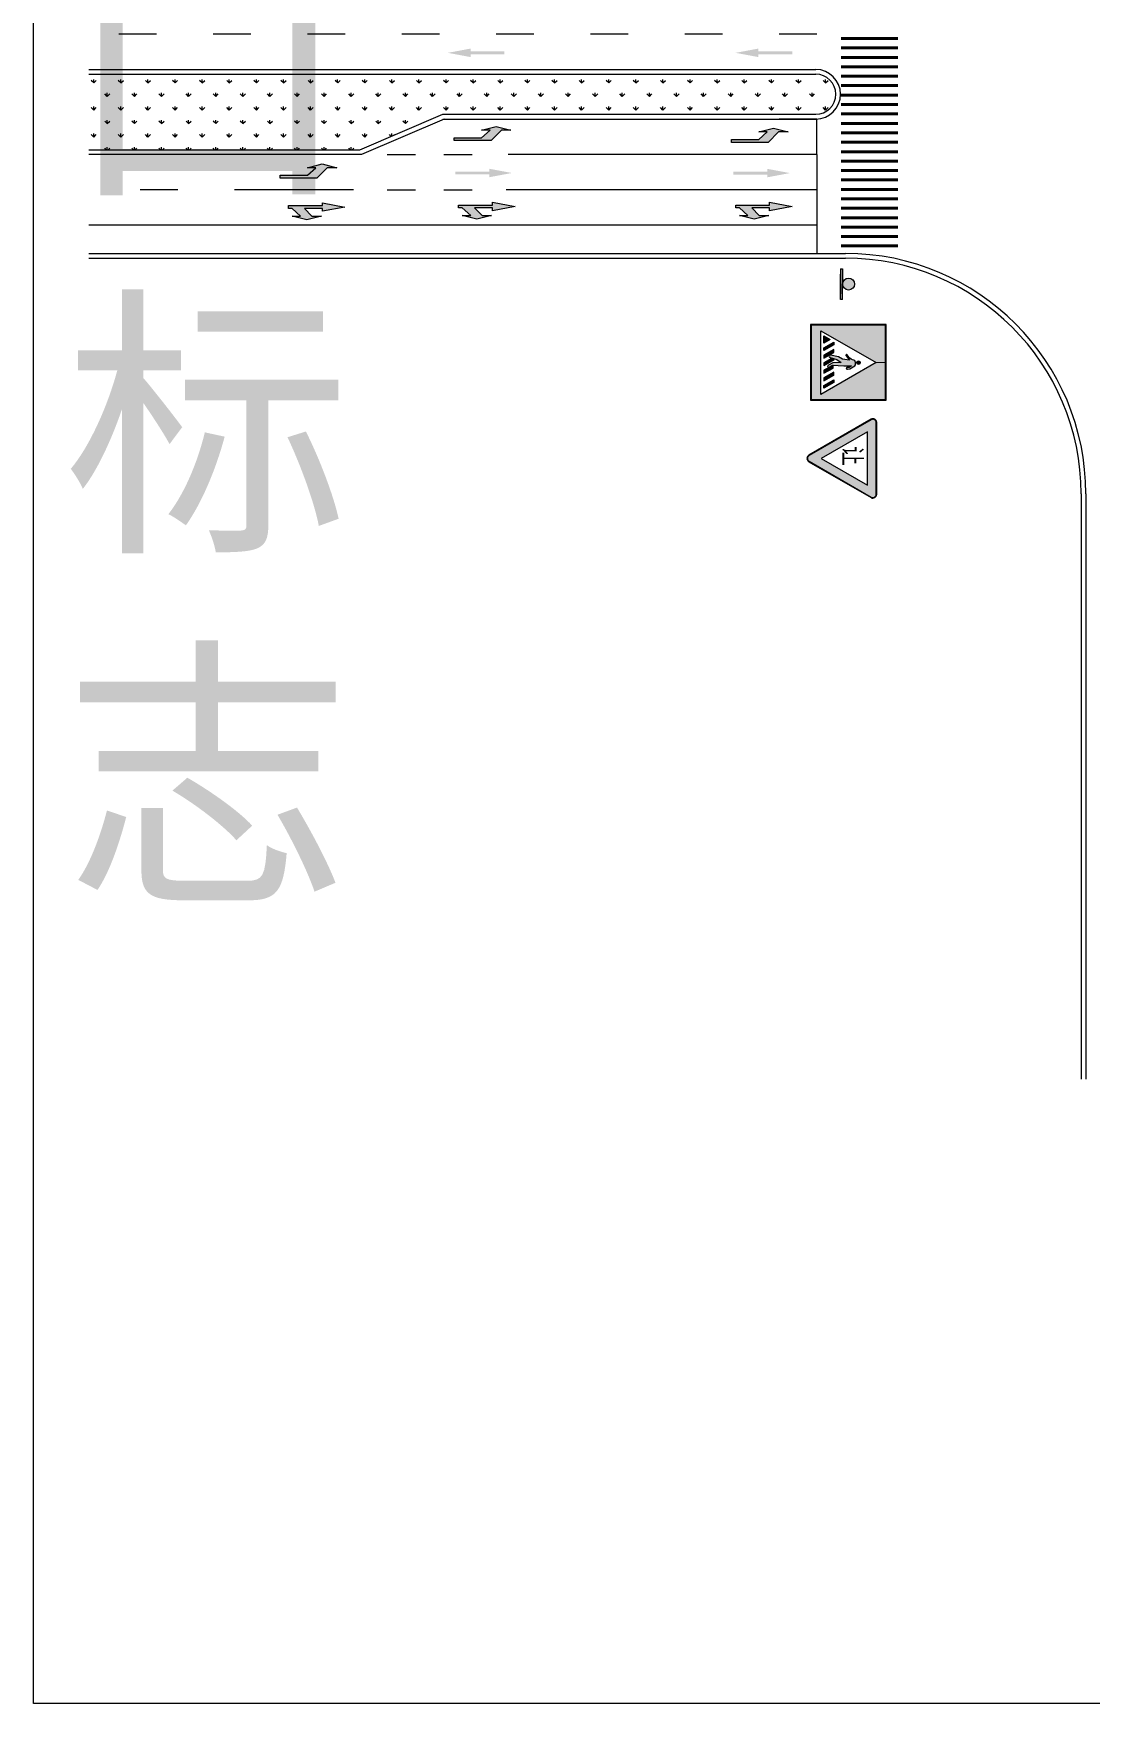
# Model space of a CAD drawing. Header units: millimetres. Extents: x 1182829 to 1183704, y -71582 to -71209.
# Drawn here: x 1182896.1 to 1183008, y -71582.4 to -71405.3 of the extents above; entities that cross this region are included whole.
import ezdxf

# ---------------------------------------------------------------- set-up
doc = ezdxf.new("R2010")
doc.units = ezdxf.units.MM
doc.layers.get('0').update_dxf_attribs({"lineweight": 9})
doc.styles.get("Standard").update_dxf_attribs({"font": ''})
doc.styles.get('Standard').set_extended_font_data('SimSun')

msp = doc.modelspace()

# ---------------------------------------------------------------- hatches: boundary and pattern name
for color, points in [(0, [(1182942.41, -71407.48), (1182942.41, -71407.78), (1182940.01, -71407.33), (1182942.41, -71406.88), (1182942.41, -71407.18), (1182946.01, -71407.18), (1182946.01, -71407.48)]), (0, [(1182972.92, -71407.48), (1182972.92, -71407.78), (1182970.52, -71407.33), (1182972.92, -71406.88), (1182972.92, -71407.18), (1182976.52, -71407.18), (1182976.52, -71407.48)]), (0, [(1182945.13, -71415.14), (1182946.68, -71415.54), (1182945.68, -71415.54), (1182944.58, -71416.64), (1182940.68, -71416.64), (1182940.68, -71416.34), (1182943.57, -71416.34), (1182944.48, -71415.54), (1182943.58, -71415.54)]), (0, [(1182974.52, -71415.32), (1182976.07, -71415.72), (1182975.07, -71415.72), (1182973.97, -71416.82), (1182970.07, -71416.82), (1182970.07, -71416.52), (1182972.97, -71416.52), (1182973.87, -71415.72), (1182972.97, -71415.72)]), (0, [(1182926.67, -71419.11), (1182928.22, -71419.51), (1182927.22, -71419.51), (1182926.12, -71420.61), (1182922.22, -71420.61), (1182922.22, -71420.31), (1182925.12, -71420.31), (1182926.02, -71419.51), (1182925.12, -71419.51)]), (0, [(1182944.39, -71420.22), (1182944.39, -71420.52), (1182946.79, -71420.07), (1182944.39, -71419.62), (1182944.39, -71419.92), (1182940.79, -71419.92), (1182940.79, -71420.22)]), (0, [(1182973.87, -71420.23), (1182973.87, -71420.53), (1182976.27, -71420.08), (1182973.87, -71419.63), (1182973.87, -71419.93), (1182970.27, -71419.93), (1182970.27, -71420.23)]), (0, [(1182925.05, -71425.03), (1182926.6, -71424.63), (1182925.6, -71424.63), (1182924.8, -71423.83), (1182926.7, -71423.83), (1182926.7, -71424.13), (1182929.1, -71423.68), (1182926.7, -71423.23), (1182926.7, -71423.53), (1182923.1, -71423.53), (1182923.1, -71423.83), (1182923.5, -71423.83), (1182924.4, -71424.63), (1182923.5, -71424.63)]), (0, [(1182943.09, -71424.97), (1182944.64, -71424.57), (1182943.64, -71424.57), (1182942.84, -71423.77), (1182944.74, -71423.77), (1182944.74, -71424.07), (1182947.14, -71423.62), (1182944.74, -71423.17), (1182944.74, -71423.47), (1182941.14, -71423.47), (1182941.14, -71423.77), (1182941.54, -71423.77), (1182942.44, -71424.57), (1182941.54, -71424.57)]), (0, [(1182972.47, -71424.97), (1182974.02, -71424.57), (1182973.02, -71424.57), (1182972.22, -71423.77), (1182974.12, -71423.77), (1182974.12, -71424.07), (1182976.52, -71423.62), (1182974.12, -71423.17), (1182974.12, -71423.47), (1182970.52, -71423.47), (1182970.52, -71423.77), (1182970.92, -71423.77), (1182971.82, -71424.57), (1182970.92, -71424.57)]), (5, [(1182985.41, -71440.17), (1182986.4, -71440.14), (1182986.4, -71436.2), (1182978.52, -71436.2), (1182978.52, -71444.08), (1182986.4, -71444.08), (1182986.4, -71440.14), (1182985.41, -71440.17), (1182979.56, -71443.54), (1182979.56, -71436.8)]), (256, [(1182980.53, -71437.72), (1182979.87, -71437.34), (1182979.87, -71438.1)]), (256, [(1182980.91, -71438.3), (1182980.91, -71438), (1182979.87, -71438.6), (1182979.87, -71438.9)]), (256, [(1182980.91, -71439.1), (1182980.91, -71438.8), (1182979.87, -71439.4), (1182979.87, -71439.7)]), (256, [(1182980.96, -71439.86), (1182980.67, -71439.74), (1182979.87, -71440.2), (1182979.87, -71440.49)]), (256, [(1182982.81, -71440.51), (1182982.54, -71440.69), (1182982.29, -71440.71, 1.007517), (1182982.37, -71440.87), (1182982.37, -71440.87, 0.049952), (1182982.39, -71440.86), (1182982.61, -71440.85), (1182983.17, -71440.51, 0.199557), (1182983.2, -71440.04, 0.232001), (1182983.05, -71439.91, -0.218192), (1182982.53, -71439.58), (1182982.35, -71439.36, 1.105249), (1182982.22, -71439.47), (1182982.57, -71439.93), (1182981.83, -71439.82), (1182981.43, -71439.56), (1182980.59, -71439.4, 1.275422), (1182980.53, -71439.63, -0.000001), (1182980.53, -71439.63, 0.005636), (1182980.53, -71439.63, 0.016848), (1182980.54, -71439.63), (1182981.24, -71439.83), (1182981.7, -71440.17), (1182980.81, -71440.2), (1182980.35, -71440.45, 0.354065), (1182980.27, -71440.59, 0.52192), (1182980.42, -71440.66), (1182980.78, -71440.45), (1182981.98, -71440.51)]), (256, [(1182980.86, -71440.78), (1182980.86, -71440.48), (1182979.87, -71440.99), (1182979.87, -71441.29)]), (256, [(1182980.91, -71441.49), (1182980.91, -71441.19), (1182979.87, -71441.79), (1182979.87, -71442.09)]), (256, [(1182983.54, -71440, 1), (1182983.54, -71440.36, 1)]), (256, [(1182980.91, -71442.29), (1182980.91, -71441.99), (1182979.87, -71442.59), (1182979.87, -71442.89)])]:
    msp.add_hatch(color=color).paths.add_polyline_path(points)
h = msp.add_hatch()
h.set_pattern_fill('GRASS', color=3, scale=0.08, style=0)
h.set_pattern_definition([(90, (1181367.9136, -73327.2728), (-1.43684, 1.43684), [0.381, -2.49268]), (45, (1181367.9136, -73327.2728), (-1.436841, 1.436841), [0.381, -1.651]), (135, (1181367.9136, -73327.2728), (-1.436841, -1.436841), [0.381, -1.651])])
h.paths.add_polyline_path([(1182939.46, -71413.85), (1182979.01, -71413.85, 1), (1182979.01, -71409.6), (1182901.93, -71409.6), (1182901.93, -71417.6), (1182930.68, -71417.6)])
h = msp.add_hatch(color=256)
h.paths.add_polyline_path([(1182981.85, -71430.22), (1182981.64, -71430.22), (1182981.64, -71432.9), (1182981.64, -71433.47), (1182981.85, -71433.47), (1182981.85, -71431.85)])
h.paths.add_polyline_path([(1182983.12, -71431.85, 1), (1182981.85, -71431.85, 1)])
h = msp.add_hatch(color=1)
h.paths.add_polyline_path([(1182984.9, -71446.23), (1182978.31, -71450.04, 0.57735), (1182978.31, -71450.63), (1182984.9, -71454.44, 0.57735), (1182985.41, -71454.14), (1182985.41, -71446.53, 0.57735)])
h.paths.add_polyline_path([(1182984.51, -71447.5), (1182984.51, -71453.17), (1182979.6, -71450.34)], flags=16)

# ---------------------------------------------------------------- linework, layer by layer
for p, q in [((1182909.13, -71405.35), (1182905.13, -71405.35)), ((1182919.13, -71405.35), (1182915.13, -71405.35)), ((1182929.13, -71405.35), (1182925.13, -71405.35)), ((1182939.13, -71405.35), (1182935.13, -71405.35)), ((1182949.13, -71405.35), (1182945.13, -71405.35)), ((1182959.13, -71405.35), (1182955.13, -71405.35)), ((1182969.13, -71405.35), (1182965.13, -71405.35)), ((1182979.13, -71405.35), (1182975.13, -71405.35)), ((1182979.13, -71414.35), (1182975.13, -71414.35)), ((1182979.13, -71414.35), (1182975.13, -71414.35)), ((1182979.13, -71418.1), (1182979.13, -71414.35)), ((1182933.57, -71418.1), (1182936.57, -71418.1)), ((1182939.57, -71418.1), (1182942.57, -71418.1)), ((1182979.13, -71418.1), (1182946.39, -71418.1)), ((1182979.13, -71418.1), (1182979.13, -71428.6)), ((1182911.37, -71421.85), (1182907.37, -71421.85)), ((1182930.01, -71421.85), (1182917.37, -71421.85)), ((1182933.57, -71421.85), (1182936.57, -71421.85)), ((1182939.57, -71421.85), (1182942.57, -71421.85)), ((1182979.13, -71421.85), (1182946.19, -71421.85)), ((1182979.13, -71425.6), (1182901.93, -71425.6)), ((1182981.64, -71430.22), (1182981.64, -71432.9)), ((1182981.64, -71430.22), (1182981.85, -71430.22)), ((1182981.64, -71433.47), (1182981.64, -71430.79)), ((1182981.85, -71430.22), (1182981.85, -71431.85)), ((1182981.85, -71433.47), (1182981.85, -71431.85)), ((1182981.85, -71433.47), (1182981.64, -71433.47)), ((1182979.87, -71437.8), (1182979.87, -71438.1)), ((1182978.46, -71439.89), (1182978.46, -71440.39)), ((1182979.87, -71438.6), (1182979.87, -71438.9)), ((1182979.87, -71439.4), (1182979.87, -71439.7)), ((1182983.04, -71439.91), (1182983.04, -71439.91)), ((1182979.87, -71440.2), (1182979.87, -71440.49)), ((1182979.87, -71440.99), (1182979.87, -71441.29)), ((1182980.91, -71441.49), (1182979.87, -71442.09)), ((1182979.87, -71441.79), (1182979.87, -71442.09))]:
    msp.add_line(p, q)
at = {"lineweight": 40}
for p, q in [((1182981.71, -71405.81), (1182987.71, -71405.81)), ((1182981.71, -71406.81), (1182987.71, -71406.81)), ((1182981.71, -71407.81), (1182987.71, -71407.81)), ((1182981.71, -71408.81), (1182987.71, -71408.81)), ((1182981.71, -71409.81), (1182987.71, -71409.81)), ((1182981.71, -71410.81), (1182987.71, -71410.81)), ((1182981.71, -71411.81), (1182987.71, -71411.81)), ((1182981.71, -71412.81), (1182987.71, -71412.81)), ((1182981.71, -71413.81), (1182987.71, -71413.81)), ((1182981.71, -71414.81), (1182987.71, -71414.81)), ((1182981.71, -71415.81), (1182987.71, -71415.81)), ((1182981.71, -71416.81), (1182987.71, -71416.81)), ((1182981.71, -71417.81), (1182987.71, -71417.81)), ((1182981.71, -71418.81), (1182987.71, -71418.81)), ((1182981.71, -71419.81), (1182987.71, -71419.81)), ((1182981.71, -71420.81), (1182987.71, -71420.81)), ((1182981.71, -71421.81), (1182987.71, -71421.81)), ((1182981.71, -71422.81), (1182987.71, -71422.81)), ((1182981.71, -71423.81), (1182987.71, -71423.81)), ((1182981.71, -71424.81), (1182987.71, -71424.81)), ((1182981.71, -71425.81), (1182987.71, -71425.81)), ((1182981.71, -71426.81), (1182987.71, -71426.81)), ((1182981.71, -71427.81), (1182987.71, -71427.81))]:
    msp.add_line(p, q, dxfattribs=at)
at = {"color": 7}
for p, q in [((1182901.93, -71409.1), (1182976.87, -71409.1)), ((1182901.93, -71409.1), (1182979.01, -71409.1)), ((1182930.87, -71418.06), (1182939.65, -71414.31)), ((1182939.46, -71414.35), (1182979.01, -71414.35)), ((1182901.93, -71418.08), (1182930.87, -71418.06)), ((1182901.93, -71428.6), (1182982.15, -71428.6)), ((1183007.65, -71454.1), (1183007.65, -71516.14))]:
    msp.add_line(p, q, dxfattribs=at)
at = {"color": 3}
for p, q in [((1182901.93, -71409.6), (1182979.01, -71409.6)), ((1182930.68, -71417.6), (1182939.46, -71413.85)), ((1182939.46, -71413.85), (1182979.01, -71413.85)), ((1182901.93, -71417.6), (1182930.68, -71417.6)), ((1182901.93, -71429.1), (1182982.15, -71429.1)), ((1183007.15, -71454.1), (1183007.15, -71516.14))]:
    msp.add_line(p, q, dxfattribs=at)
at = {"color": 5}
for p, q in [((1182978.46, -71436.14), (1182978.46, -71444.14)), ((1182979.56, -71443.54), (1182979.56, -71436.8)), ((1182979.56, -71443.54), (1182979.56, -71436.8)), ((1182979.56, -71436.8), (1182985.41, -71440.17)), ((1182979.56, -71436.8), (1182985.41, -71440.17)), ((1182985.41, -71440.17), (1182979.56, -71443.54)), ((1182985.41, -71440.17), (1182979.56, -71443.54)), ((1182985.41, -71440.17), (1182986.4, -71440.14))]:
    msp.add_line(p, q, dxfattribs=at)
for points in [[(1182896.07, -71248.86), (1183704.3, -71248.86), (1183704.3, -71582.36), (1182896.07, -71582.36)], [(1182944.58, -71416.64), (1182940.68, -71416.64), (1182940.68, -71416.34), (1182943.57, -71416.34), (1182944.48, -71415.54), (1182943.58, -71415.54), (1182945.13, -71415.14), (1182946.68, -71415.54), (1182945.68, -71415.54)], [(1182973.97, -71416.82), (1182970.07, -71416.82), (1182970.07, -71416.52), (1182972.97, -71416.52), (1182973.87, -71415.72), (1182972.97, -71415.72), (1182974.52, -71415.32), (1182976.07, -71415.72), (1182975.07, -71415.72)], [(1182926.12, -71420.61), (1182922.22, -71420.61), (1182922.22, -71420.31), (1182925.12, -71420.31), (1182926.02, -71419.51), (1182925.12, -71419.51), (1182926.67, -71419.11), (1182928.22, -71419.51), (1182927.22, -71419.51)], [(1182926.7, -71424.13), (1182926.7, -71423.83), (1182924.8, -71423.83), (1182925.6, -71424.63), (1182926.6, -71424.63), (1182925.05, -71425.03), (1182923.5, -71424.63), (1182924.4, -71424.63), (1182923.5, -71423.83), (1182923.1, -71423.83), (1182923.1, -71423.53), (1182926.7, -71423.53), (1182926.7, -71423.23), (1182929.1, -71423.68)], [(1182944.74, -71424.07), (1182944.74, -71423.77), (1182942.84, -71423.77), (1182943.64, -71424.57), (1182944.64, -71424.57), (1182943.09, -71424.97), (1182941.54, -71424.57), (1182942.44, -71424.57), (1182941.54, -71423.77), (1182941.14, -71423.77), (1182941.14, -71423.47), (1182944.74, -71423.47), (1182944.74, -71423.17), (1182947.14, -71423.62)], [(1182974.12, -71424.07), (1182974.12, -71423.77), (1182972.22, -71423.77), (1182973.02, -71424.57), (1182974.02, -71424.57), (1182972.47, -71424.97), (1182970.92, -71424.57), (1182971.82, -71424.57), (1182970.92, -71423.77), (1182970.52, -71423.77), (1182970.52, -71423.47), (1182974.12, -71423.47), (1182974.12, -71423.17), (1182976.52, -71423.62)], [(1182979.87, -71437.34), (1182980.53, -71437.72), (1182979.87, -71438.1)], [(1182979.87, -71438.9), (1182979.87, -71438.6), (1182980.91, -71438), (1182980.91, -71438.3)], [(1182979.87, -71439.7), (1182980.91, -71439.1), (1182980.91, -71438.8), (1182979.87, -71439.4)], [(1182980.96, -71439.86), (1182980.67, -71439.74), (1182979.87, -71440.2), (1182979.87, -71440.49)], [(1182979.87, -71441.29), (1182980.86, -71440.78), (1182980.86, -71440.48), (1182979.87, -71440.99)], [(1182980.91, -71441.49), (1182980.91, -71441.19), (1182979.87, -71441.79), (1182979.87, -71442.09)], [(1182979.87, -71442.89), (1182979.87, -71442.59), (1182980.91, -71441.99), (1182980.91, -71442.29)]]:
    msp.add_lwpolyline(points, close=True)
for points in [[(1182978.46, -71436.14), (1182978.46, -71444.14), (1182986.46, -71444.14), (1182986.46, -71436.14)], [(1182978.52, -71436.2), (1182978.52, -71444.08), (1182986.4, -71444.08), (1182986.4, -71436.2)]]:
    msp.add_lwpolyline(points, close=True, dxfattribs=at)
msp.add_lwpolyline([(1182980.27, -71440.59, 0.521929), (1182980.42, -71440.66), (1182980.78, -71440.45), (1182981.98, -71440.51), (1182982.81, -71440.51), (1182982.54, -71440.69), (1182982.29, -71440.71, 1.113512), (1182982.39, -71440.86), (1182982.61, -71440.85), (1182983.17, -71440.51, 0.199557), (1182983.2, -71440.04, 0.232001), (1182983.05, -71439.91, -0.218192), (1182982.53, -71439.58), (1182982.35, -71439.36, 1.105249), (1182982.22, -71439.47), (1182982.57, -71439.93), (1182981.83, -71439.82), (1182981.43, -71439.56), (1182980.59, -71439.4, 1.336232), (1182980.54, -71439.63), (1182981.24, -71439.83), (1182981.7, -71440.17), (1182980.81, -71440.2), (1182980.35, -71440.45)], format="xyb")
at = {"color": 1}
for points in [[(1182985.47, -71454.14), (1182985.47, -71446.53, 0.57735), (1182984.87, -71446.18), (1182978.28, -71449.99, 0.57735), (1182978.28, -71450.68), (1182984.87, -71454.49, 0.57735)], [(1182985.41, -71454.14), (1182985.41, -71446.53, 0.57735), (1182984.9, -71446.23), (1182978.31, -71450.04, 0.57735), (1182978.31, -71450.63), (1182984.9, -71454.44, 0.57735)]]:
    msp.add_lwpolyline(points, format="xyb", close=True, dxfattribs=at)
msp.add_lwpolyline([(1182984.51, -71453.17), (1182984.51, -71447.5), (1182979.6, -71450.34)], close=True, dxfattribs=at)
for centre, radius in [((1182982.49, -71431.85), 0.634), ((1182983.54, -71440.18), 0.18)]:
    msp.add_circle(centre, radius)
at = {"color": 7}
for centre, radius, start in [((1182979.01, -71411.72), 2.63, 270), ((1182982.15, -71454.1), 25.5, 0)]:
    msp.add_arc(centre, radius, start, 90, dxfattribs=at)
at = {"color": 3}
for centre, radius, start in [((1182979.01, -71411.72), 2.13, 270), ((1182982.15, -71454.1), 25, 0)]:
    msp.add_arc(centre, radius, start, 90, dxfattribs=at)
for centre, radius, start, end in [((1182980.53, -71439.73), 0.1, 74.1296, 88.7075), ((1182980.39, -71440.57), 0.126, 111.23, 189.2177), ((1182982.42, -71440.96), 0.1, 92.7429, 117.3499)]:
    msp.add_arc(centre, radius, start, end)

# ---------------------------------------------------------------- texts
at = {"width": 0.8}
msp.add_text('让', height=1.92, rotation=270, dxfattribs=at).set_placement((1182981.96, -71449.01))
at = {"color": 3, "insert": (1182899.3, -71212.49), "char_height": 22.313, "width": 0.2929, "attachment_point": 1}
msp.add_mtext('交通设施，路口标志', dxfattribs=at)

doc.saveas('drawing.dxf')
